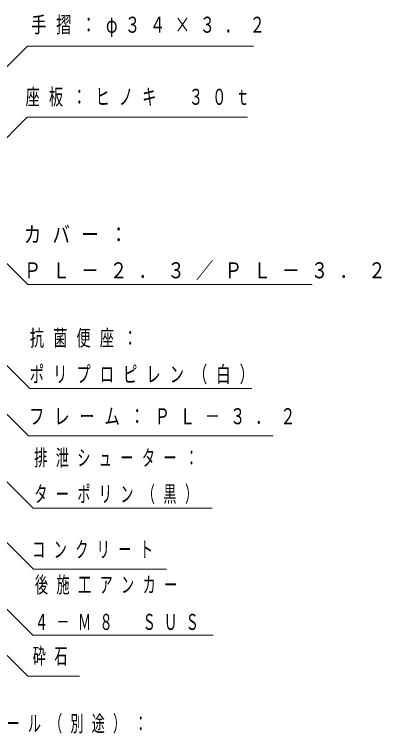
# Model space of a CAD drawing. Units: millimetres on the paper. Extents: x -385 to 0, y 0 to 267.
# Drawn here: x -195.8 to -145.4, y 56.5 to 155.2 of the extents above; entities that cross this region are included whole.
import ezdxf

# ---------------------------------------------------------------- set-up
doc = ezdxf.new("R2010")
doc.units = ezdxf.units.MM
doc.layers.add('LY_1', color=7, linetype='Continuous', lineweight=13)
doc.styles.add('ＭＳ ゴシック', font='')
doc.styles.get('ＭＳ ゴシック').set_extended_font_data('MS Gothic')

msp = doc.modelspace()

# ---------------------------------------------------------------- linework, layer by layer
at = {"layer": 'LY_1'}
for points in [[(-200.25, 144.526), (-193.97, 150.806), (-162.99, 150.806)], [(-203.291, 131.74), (-193.991, 141.092), (-163.792, 141.092)], [(-216.565, 126.77), (-193.647, 103.852), (-163.192, 103.852)], [(-202.196, 126.406), (-193.92, 118.13), (-154.92, 118.13)], [(-205.557, 109.038), (-193.836, 97.332), (-160.263, 97.332)], [(-214.127, 108.219), (-193.205, 87.415), (-168.625, 87.415)], [(-202.872, 88.812), (-193.147, 79.032), (-174.913, 79.032)], [(-210.81, 87.566), (-193.234, 69.991), (-168.525, 69.991)], [(-199.963, 70.413), (-193.903, 64.354), (-186.821, 64.354)]]:
    msp.add_lwpolyline(points, dxfattribs=at)

# ---------------------------------------------------------------- texts
at = {"layer": 'LY_1', "char_height": 2.199, "attachment_point": 4, "style": 'ＭＳ ゴシック'}
for s, insert in [('\\T1.63;\\W0.7;手摺：φ３４×３．２', (-193.477, 153.456)), ('\\T1.64;\\W0.65;座板：ヒノキ\u3000３０ｔ', (-194.229, 143.742)), ('\\T1.64;\\W0.8;カバー：', (-194.477, 124.93)), ('\\T1.64;\\W0.8;ＰＬ－２．３／ＰＬ－３．２', (-194.477, 119.93)), ('\\T1.64;\\W0.65;抗菌便座：', (-193.65, 110.652)), ('\\T1.64;\\W0.65;ポリプロピレン（白）', (-193.65, 105.652)), ('\\T1.64;\\W0.7;フレーム：ＰＬ－３．２', (-193.748, 99.982)), ('\\T1.64;\\W0.6;排泄シューター：', (-193.042, 94.215)), ('\\T1.64;\\W0.6;ターポリン（黒）', (-193.042, 89.215)), ('\\T1.64;\\W0.6;コンクリート', (-193.329, 81.682)), ('\\T1.64;\\W0.6;後施工アンカー', (-192.942, 76.791)), ('\\T1.64;\\W0.6;４－Ｍ８\u3000ＳＵＳ', (-192.942, 71.791)), ('\\T1.64;\\W0.6;砕石', (-193.237, 67.004)), ('\\T1.62;\\W0.6;マンホール（別途）：', (-205.576, 57.725))]:
    msp.add_mtext(s, dxfattribs=dict(at, insert=insert))

doc.saveas('drawing.dxf')
